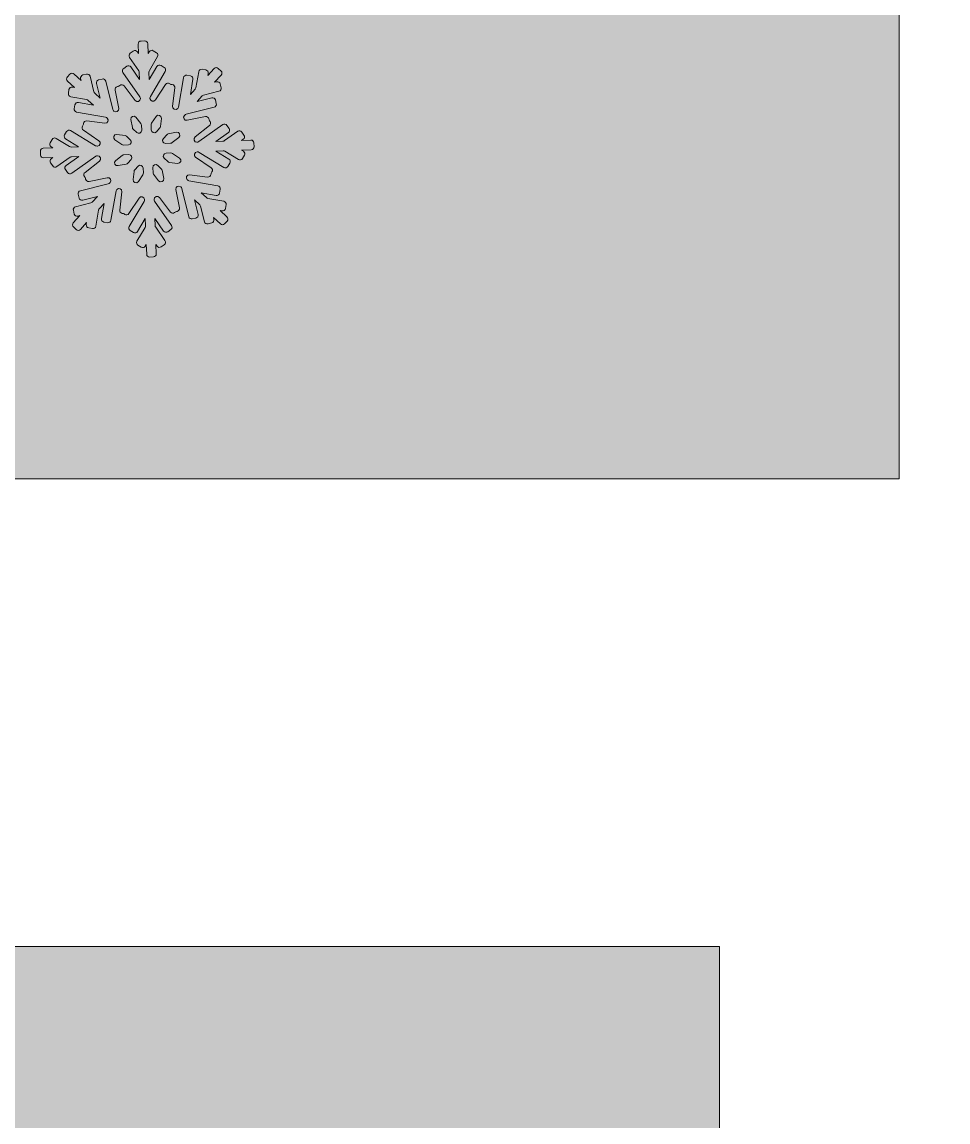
# Model space of a CAD drawing. Header units: millimetres. Extents: x 66 to 235, y -115 to -12.
# Drawn here: x 213.81 to 234.52, y -61.83 to -37.23 of the extents above; entities that cross this region are included whole.
import ezdxf

# ---------------------------------------------------------------- set-up
doc = ezdxf.new("R2010")
doc.units = ezdxf.units.MM
doc.header["$MEASUREMENT"] = 0
doc.layers.add('engraving', color=7, linetype='Continuous')
doc.layers.add('Layer 1', color=7, linetype='Continuous')

# ---------------------------------------------------------------- blocks, each defined once
blk = doc.blocks.new('block 2')
at = {"layer": 'engraving', "lineweight": 0}
for points, knots in [([(218.997, -39.933), (218.996, -39.896), (218.966, -39.868), (218.929, -39.87), (218.929, -39.87), (218.721, -39.878), (218.721, -39.878), (218.721, -39.878), (218.759, -39.85), (218.759, -39.85), (218.789, -39.83), (218.796, -39.789), (218.775, -39.759), (218.775, -39.759), (218.727, -39.689), (218.727, -39.689), (218.706, -39.659), (218.665, -39.652), (218.635, -39.673), (218.635, -39.673), (218.339, -39.882), (218.339, -39.882), (218.329, -39.889), (218.317, -39.893), (218.304, -39.894), (218.304, -39.894), (218.144, -39.9), (218.144, -39.9), (218.144, -39.9), (218.426, -39.701), (218.426, -39.701), (218.455, -39.68), (218.462, -39.64), (218.442, -39.61), (218.442, -39.61), (218.393, -39.54), (218.393, -39.54), (218.372, -39.51), (218.331, -39.503), (218.301, -39.524), (218.301, -39.524), (217.763, -39.904), (217.763, -39.904), (217.752, -39.912), (217.74, -39.916), (217.727, -39.916), (217.727, -39.916), (217.724, -39.916), (217.724, -39.916), (217.661, -39.919), (217.631, -39.839), (217.681, -39.799), (217.681, -39.799), (218.004, -39.545), (218.004, -39.545), (218.033, -39.523), (218.038, -39.482), (218.016, -39.453), (218.016, -39.453), (218.005, -39.44), (218.005, -39.44), (217.999, -39.432), (217.995, -39.422), (217.993, -39.412), (217.993, -39.412), (217.99, -39.396), (217.99, -39.396), (217.983, -39.36), (217.948, -39.337), (217.912, -39.344), (217.912, -39.344), (217.505, -39.426), (217.505, -39.426), (217.442, -39.438), (217.401, -39.364), (217.443, -39.317), (217.443, -39.317), (217.45, -39.31), (217.45, -39.31), (217.459, -39.3), (217.47, -39.293), (217.483, -39.29), (217.483, -39.29), (218.108, -39.133), (218.108, -39.133), (218.143, -39.125), (218.165, -39.089), (218.156, -39.054), (218.156, -39.054), (218.135, -38.971), (218.135, -38.971), (218.127, -38.935), (218.091, -38.914), (218.056, -38.923), (218.056, -38.923), (217.728, -39.005), (217.728, -39.005), (217.728, -39.005), (217.841, -38.881), (217.841, -38.881), (217.85, -38.872), (217.861, -38.865), (217.873, -38.862), (217.873, -38.862), (218.216, -38.776), (218.216, -38.776), (218.251, -38.767), (218.273, -38.732), (218.264, -38.697), (218.264, -38.697), (218.243, -38.613), (218.243, -38.613), (218.235, -38.578), (218.199, -38.557), (218.164, -38.565), (218.164, -38.565), (218.119, -38.577), (218.119, -38.577), (218.119, -38.577), (218.266, -38.416), (218.266, -38.416), (218.29, -38.389), (218.288, -38.348), (218.262, -38.324), (218.262, -38.324), (218.2, -38.265), (218.2, -38.265), (218.173, -38.241), (218.131, -38.242), (218.107, -38.269), (218.107, -38.269), (217.966, -38.423), (217.966, -38.423), (217.966, -38.423), (217.974, -38.377), (217.974, -38.377), (217.981, -38.341), (217.957, -38.308), (217.921, -38.301), (217.921, -38.301), (217.838, -38.286), (217.838, -38.286), (217.803, -38.28), (217.768, -38.304), (217.762, -38.339), (217.762, -38.339), (217.699, -38.7), (217.699, -38.7), (217.697, -38.713), (217.692, -38.724), (217.683, -38.733), (217.683, -38.733), (217.576, -38.851), (217.576, -38.851), (217.576, -38.851), (217.635, -38.51), (217.635, -38.51), (217.641, -38.474), (217.617, -38.441), (217.582, -38.434), (217.582, -38.434), (217.499, -38.419), (217.499, -38.419), (217.463, -38.413), (217.429, -38.437), (217.423, -38.473), (217.423, -38.473), (217.308, -39.129), (217.308, -39.129), (217.306, -39.141), (217.301, -39.152), (217.292, -39.162), (217.292, -39.162), (217.292, -39.162), (217.292, -39.162), (217.249, -39.209), (217.171, -39.173), (217.179, -39.109), (217.179, -39.109), (217.228, -38.701), (217.228, -38.701), (217.233, -38.665), (217.207, -38.632), (217.172, -38.628), (217.172, -38.628), (217.156, -38.626), (217.156, -38.626), (217.146, -38.624), (217.136, -38.621), (217.127, -38.615), (217.127, -38.615), (217.114, -38.606), (217.114, -38.606), (217.084, -38.586), (217.043, -38.594), (217.023, -38.624), (217.023, -38.624), (216.794, -38.971), (216.794, -38.971), (216.759, -39.024), (216.676, -39.001), (216.673, -38.937), (216.673, -38.937), (216.673, -38.93), (216.673, -38.93), (216.673, -38.917), (216.676, -38.905), (216.682, -38.894), (216.682, -38.894), (217.014, -38.334), (217.014, -38.334), (217.033, -38.303), (217.023, -38.263), (216.992, -38.245), (216.992, -38.245), (216.92, -38.2), (216.92, -38.2), (216.889, -38.181), (216.848, -38.192), (216.829, -38.223), (216.829, -38.223), (216.656, -38.514), (216.656, -38.514), (216.656, -38.514), (216.65, -38.347), (216.65, -38.347), (216.649, -38.334), (216.652, -38.321), (216.659, -38.311), (216.659, -38.311), (216.841, -38.003), (216.841, -38.003), (216.859, -37.972), (216.849, -37.933), (216.819, -37.914), (216.819, -37.914), (216.746, -37.87), (216.746, -37.87), (216.715, -37.851), (216.674, -37.861), (216.656, -37.892), (216.656, -37.892), (216.633, -37.931), (216.633, -37.931), (216.633, -37.931), (216.624, -37.713), (216.624, -37.713), (216.622, -37.677), (216.592, -37.649), (216.556, -37.65), (216.556, -37.65), (216.472, -37.654), (216.472, -37.654), (216.435, -37.655), (216.407, -37.686), (216.409, -37.722), (216.409, -37.722), (216.417, -37.932), (216.417, -37.932), (216.417, -37.932), (216.392, -37.895), (216.392, -37.895), (216.371, -37.865), (216.33, -37.858), (216.3, -37.879), (216.3, -37.879), (216.231, -37.927), (216.231, -37.927), (216.201, -37.948), (216.194, -37.989), (216.215, -38.018), (216.215, -38.018), (216.423, -38.319), (216.423, -38.319), (216.43, -38.33), (216.434, -38.342), (216.434, -38.354), (216.434, -38.354), (216.441, -38.515), (216.441, -38.515), (216.441, -38.515), (216.245, -38.232), (216.245, -38.232), (216.224, -38.202), (216.183, -38.195), (216.153, -38.216), (216.153, -38.216), (216.084, -38.265), (216.084, -38.265), (216.055, -38.285), (216.048, -38.326), (216.068, -38.355), (216.068, -38.355), (216.446, -38.903), (216.446, -38.903), (216.453, -38.913), (216.457, -38.925), (216.458, -38.937), (216.458, -38.937), (216.458, -38.938), (216.458, -38.938), (216.461, -39.002), (216.379, -39.032), (216.34, -38.981), (216.34, -38.981), (216.092, -38.658), (216.092, -38.658), (216.069, -38.629), (216.028, -38.624), (215.999, -38.647), (215.999, -38.647), (215.987, -38.656), (215.987, -38.656), (215.979, -38.663), (215.969, -38.667), (215.959, -38.669), (215.959, -38.669), (215.944, -38.672), (215.944, -38.672), (215.908, -38.679), (215.885, -38.714), (215.892, -38.749), (215.892, -38.749), (215.973, -39.161), (215.973, -39.161), (215.986, -39.223), (215.911, -39.265), (215.864, -39.221), (215.864, -39.221), (215.86, -39.218), (215.86, -39.218), (215.851, -39.209), (215.844, -39.198), (215.841, -39.186), (215.841, -39.186), (215.684, -38.551), (215.684, -38.551), (215.676, -38.516), (215.64, -38.494), (215.605, -38.503), (215.605, -38.503), (215.523, -38.524), (215.523, -38.524), (215.488, -38.533), (215.467, -38.568), (215.475, -38.603), (215.475, -38.603), (215.557, -38.934), (215.557, -38.934), (215.557, -38.934), (215.436, -38.821), (215.436, -38.821), (215.427, -38.812), (215.42, -38.801), (215.417, -38.789), (215.417, -38.789), (215.331, -38.441), (215.331, -38.441), (215.322, -38.406), (215.287, -38.384), (215.251, -38.393), (215.251, -38.393), (215.17, -38.413), (215.17, -38.413), (215.135, -38.422), (215.113, -38.458), (215.122, -38.493), (215.122, -38.493), (215.133, -38.538), (215.133, -38.538), (215.133, -38.538), (214.975, -38.391), (214.975, -38.391), (214.949, -38.366), (214.907, -38.367), (214.882, -38.394), (214.882, -38.394), (214.825, -38.457), (214.825, -38.457), (214.801, -38.483), (214.802, -38.524), (214.829, -38.549), (214.829, -38.549), (214.983, -38.693), (214.983, -38.693), (214.983, -38.693), (214.938, -38.685), (214.938, -38.685), (214.902, -38.679), (214.868, -38.702), (214.861, -38.738), (214.861, -38.738), (214.847, -38.823), (214.847, -38.823), (214.841, -38.858), (214.864, -38.892), (214.9, -38.898), (214.9, -38.898), (215.256, -38.963), (215.256, -38.963), (215.268, -38.965), (215.28, -38.971), (215.289, -38.98), (215.289, -38.98), (215.407, -39.09), (215.407, -39.09), (215.407, -39.09), (215.07, -39.029), (215.07, -39.029), (215.034, -39.022), (215, -39.046), (214.994, -39.082), (214.994, -39.082), (214.979, -39.167), (214.979, -39.167), (214.973, -39.202), (214.997, -39.236), (215.032, -39.242), (215.032, -39.242), (215.68, -39.36), (215.68, -39.36), (215.693, -39.362), (215.704, -39.368), (215.713, -39.376), (215.713, -39.376), (215.716, -39.379), (215.716, -39.379), (215.763, -39.423), (215.726, -39.5), (215.663, -39.492), (215.663, -39.492), (215.259, -39.441), (215.259, -39.441), (215.223, -39.436), (215.19, -39.462), (215.186, -39.498), (215.186, -39.498), (215.184, -39.514), (215.184, -39.514), (215.183, -39.525), (215.179, -39.534), (215.174, -39.543), (215.174, -39.543), (215.164, -39.557), (215.164, -39.557), (215.145, -39.587), (215.153, -39.627), (215.182, -39.647), (215.182, -39.647), (215.53, -39.883), (215.53, -39.883), (215.583, -39.918), (215.559, -40), (215.496, -40.003), (215.496, -40.003), (215.488, -40.003), (215.488, -40.003), (215.475, -40.004), (215.462, -40), (215.451, -39.994), (215.451, -39.994), (214.898, -39.657), (214.898, -39.657), (214.867, -39.638), (214.826, -39.648), (214.807, -39.679), (214.807, -39.679), (214.764, -39.752), (214.764, -39.752), (214.746, -39.783), (214.756, -39.823), (214.786, -39.842), (214.786, -39.842), (215.077, -40.019), (215.077, -40.019), (215.077, -40.019), (214.911, -40.025), (214.911, -40.025), (214.898, -40.026), (214.886, -40.023), (214.875, -40.016), (214.875, -40.016), (214.572, -39.831), (214.572, -39.831), (214.541, -39.812), (214.5, -39.822), (214.481, -39.854), (214.481, -39.854), (214.438, -39.927), (214.438, -39.927), (214.419, -39.958), (214.429, -39.998), (214.46, -40.017), (214.46, -40.017), (214.501, -40.041), (214.501, -40.041), (214.501, -40.041), (214.285, -40.05), (214.285, -40.05), (214.249, -40.051), (214.22, -40.082), (214.222, -40.118), (214.222, -40.118), (214.225, -40.204), (214.225, -40.204), (214.227, -40.24), (214.257, -40.268), (214.294, -40.266), (214.294, -40.266), (214.502, -40.258), (214.502, -40.258), (214.502, -40.258), (214.464, -40.286), (214.464, -40.286), (214.434, -40.307), (214.427, -40.347), (214.448, -40.377), (214.448, -40.377), (214.496, -40.447), (214.496, -40.447), (214.517, -40.477), (214.558, -40.484), (214.588, -40.463), (214.588, -40.463), (214.884, -40.254), (214.884, -40.254), (214.894, -40.247), (214.906, -40.243), (214.919, -40.242), (214.919, -40.242), (215.079, -40.236), (215.079, -40.236), (215.079, -40.236), (214.797, -40.435), (214.797, -40.435), (214.768, -40.456), (214.761, -40.496), (214.781, -40.526), (214.781, -40.526), (214.83, -40.596), (214.83, -40.596), (214.85, -40.626), (214.892, -40.633), (214.921, -40.612), (214.921, -40.612), (215.46, -40.232), (215.46, -40.232), (215.471, -40.225), (215.483, -40.22), (215.495, -40.22), (215.495, -40.22), (215.499, -40.22), (215.499, -40.22), (215.562, -40.217), (215.592, -40.298), (215.542, -40.337), (215.542, -40.337), (215.219, -40.591), (215.219, -40.591), (215.19, -40.613), (215.185, -40.654), (215.207, -40.683), (215.207, -40.683), (215.218, -40.696), (215.218, -40.696), (215.224, -40.704), (215.228, -40.714), (215.23, -40.724), (215.23, -40.724), (215.233, -40.74), (215.233, -40.74), (215.24, -40.776), (215.275, -40.799), (215.31, -40.792), (215.31, -40.792), (215.718, -40.71), (215.718, -40.71), (215.781, -40.698), (215.822, -40.772), (215.78, -40.819), (215.78, -40.819), (215.773, -40.826), (215.773, -40.826), (215.764, -40.836), (215.753, -40.843), (215.74, -40.846), (215.74, -40.846), (215.115, -41.003), (215.115, -41.003), (215.08, -41.012), (215.058, -41.047), (215.067, -41.082), (215.067, -41.082), (215.088, -41.165), (215.088, -41.165), (215.096, -41.201), (215.132, -41.222), (215.167, -41.213), (215.167, -41.213), (215.495, -41.131), (215.495, -41.131), (215.495, -41.131), (215.382, -41.255), (215.382, -41.255), (215.373, -41.264), (215.362, -41.271), (215.349, -41.274), (215.349, -41.274), (215.007, -41.36), (215.007, -41.36), (214.972, -41.369), (214.95, -41.404), (214.959, -41.44), (214.959, -41.44), (214.98, -41.523), (214.98, -41.523), (214.988, -41.558), (215.024, -41.579), (215.059, -41.571), (215.059, -41.571), (215.104, -41.559), (215.104, -41.559), (215.104, -41.559), (214.957, -41.72), (214.957, -41.72), (214.933, -41.747), (214.934, -41.788), (214.961, -41.812), (214.961, -41.812), (215.023, -41.871), (215.023, -41.871), (215.05, -41.896), (215.091, -41.894), (215.116, -41.867), (215.116, -41.867), (215.256, -41.713), (215.256, -41.713), (215.256, -41.713), (215.248, -41.759), (215.248, -41.759), (215.242, -41.795), (215.266, -41.829), (215.301, -41.835), (215.301, -41.835), (215.384, -41.85), (215.384, -41.85), (215.42, -41.856), (215.454, -41.832), (215.461, -41.797), (215.461, -41.797), (215.524, -41.436), (215.524, -41.436), (215.526, -41.423), (215.531, -41.412), (215.54, -41.403), (215.54, -41.403), (215.647, -41.285), (215.647, -41.285), (215.647, -41.285), (215.588, -41.626), (215.588, -41.626), (215.582, -41.662), (215.605, -41.695), (215.641, -41.702), (215.641, -41.702), (215.724, -41.717), (215.724, -41.717), (215.76, -41.723), (215.794, -41.699), (215.8, -41.664), (215.8, -41.664), (215.914, -41.007), (215.914, -41.007), (215.917, -40.995), (215.922, -40.984), (215.931, -40.974), (215.931, -40.974), (215.931, -40.974), (215.931, -40.974), (215.974, -40.927), (216.052, -40.963), (216.044, -41.027), (216.044, -41.027), (215.995, -41.435), (215.995, -41.435), (215.99, -41.471), (216.016, -41.504), (216.051, -41.508), (216.051, -41.508), (216.067, -41.51), (216.067, -41.51), (216.077, -41.512), (216.087, -41.515), (216.096, -41.521), (216.096, -41.521), (216.109, -41.53), (216.109, -41.53), (216.139, -41.55), (216.18, -41.542), (216.2, -41.512), (216.2, -41.512), (216.429, -41.165), (216.429, -41.165), (216.464, -41.112), (216.547, -41.135), (216.549, -41.199), (216.549, -41.199), (216.55, -41.206), (216.55, -41.206), (216.55, -41.219), (216.547, -41.231), (216.541, -41.242), (216.541, -41.242), (216.208, -41.802), (216.208, -41.802), (216.19, -41.833), (216.2, -41.873), (216.231, -41.892), (216.231, -41.892), (216.303, -41.936), (216.303, -41.936), (216.334, -41.955), (216.375, -41.945), (216.394, -41.913), (216.394, -41.913), (216.567, -41.622), (216.567, -41.622), (216.567, -41.622), (216.573, -41.789), (216.573, -41.789), (216.574, -41.802), (216.571, -41.815), (216.564, -41.825), (216.564, -41.825), (216.382, -42.133), (216.382, -42.133), (216.364, -42.164), (216.374, -42.204), (216.404, -42.222), (216.404, -42.222), (216.477, -42.266), (216.477, -42.266), (216.508, -42.285), (216.549, -42.275), (216.567, -42.244), (216.567, -42.244), (216.59, -42.205), (216.59, -42.205), (216.59, -42.205), (216.599, -42.423), (216.599, -42.423), (216.6, -42.459), (216.631, -42.487), (216.667, -42.486), (216.667, -42.486), (216.751, -42.482), (216.751, -42.482), (216.787, -42.481), (216.816, -42.45), (216.814, -42.414), (216.814, -42.414), (216.806, -42.204), (216.806, -42.204), (216.806, -42.204), (216.831, -42.241), (216.831, -42.241), (216.852, -42.271), (216.893, -42.279), (216.923, -42.257), (216.923, -42.257), (216.992, -42.209), (216.992, -42.209), (217.022, -42.188), (217.029, -42.147), (217.008, -42.118), (217.008, -42.118), (216.8, -41.817), (216.8, -41.817), (216.793, -41.806), (216.789, -41.794), (216.789, -41.782), (216.789, -41.782), (216.782, -41.621), (216.782, -41.621), (216.782, -41.621), (216.978, -41.904), (216.978, -41.904), (216.999, -41.934), (217.04, -41.941), (217.07, -41.92), (217.07, -41.92), (217.139, -41.871), (217.139, -41.871), (217.168, -41.851), (217.175, -41.81), (217.155, -41.781), (217.155, -41.781), (216.777, -41.233), (216.777, -41.233), (216.77, -41.223), (216.766, -41.211), (216.765, -41.199), (216.765, -41.199), (216.765, -41.198), (216.765, -41.198), (216.762, -41.134), (216.843, -41.104), (216.883, -41.155), (216.883, -41.155), (217.131, -41.478), (217.131, -41.478), (217.153, -41.507), (217.195, -41.512), (217.224, -41.489), (217.224, -41.489), (217.236, -41.48), (217.236, -41.48), (217.244, -41.473), (217.254, -41.469), (217.264, -41.467), (217.264, -41.467), (217.279, -41.464), (217.279, -41.464), (217.315, -41.457), (217.338, -41.422), (217.331, -41.387), (217.331, -41.387), (217.25, -40.975), (217.25, -40.975), (217.237, -40.913), (217.312, -40.871), (217.359, -40.915), (217.359, -40.915), (217.363, -40.918), (217.363, -40.918), (217.372, -40.927), (217.379, -40.938), (217.382, -40.95), (217.382, -40.95), (217.539, -41.585), (217.539, -41.585), (217.547, -41.62), (217.583, -41.642), (217.618, -41.633), (217.618, -41.633), (217.7, -41.612), (217.7, -41.612), (217.735, -41.604), (217.756, -41.568), (217.748, -41.533), (217.748, -41.533), (217.666, -41.202), (217.666, -41.202), (217.666, -41.202), (217.787, -41.315), (217.787, -41.315), (217.796, -41.324), (217.803, -41.335), (217.806, -41.347), (217.806, -41.347), (217.892, -41.695), (217.892, -41.695), (217.901, -41.731), (217.936, -41.752), (217.972, -41.743), (217.972, -41.743), (218.053, -41.723), (218.053, -41.723), (218.088, -41.714), (218.11, -41.678), (218.101, -41.643), (218.101, -41.643), (218.09, -41.598), (218.09, -41.598), (218.09, -41.598), (218.247, -41.746), (218.247, -41.746), (218.274, -41.771), (218.316, -41.769), (218.341, -41.742), (218.341, -41.742), (218.398, -41.679), (218.398, -41.679), (218.422, -41.653), (218.421, -41.612), (218.394, -41.587), (218.394, -41.587), (218.24, -41.443), (218.24, -41.443), (218.24, -41.443), (218.285, -41.451), (218.285, -41.451), (218.321, -41.458), (218.355, -41.434), (218.361, -41.398), (218.361, -41.398), (218.376, -41.313), (218.376, -41.313), (218.382, -41.278), (218.359, -41.244), (218.323, -41.238), (218.323, -41.238), (217.967, -41.173), (217.967, -41.173), (217.955, -41.171), (217.943, -41.165), (217.934, -41.157), (217.934, -41.157), (217.816, -41.046), (217.816, -41.046), (217.816, -41.046), (218.153, -41.107), (218.153, -41.107), (218.189, -41.114), (218.223, -41.09), (218.229, -41.054), (218.229, -41.054), (218.244, -40.97), (218.244, -40.97), (218.25, -40.934), (218.226, -40.9), (218.191, -40.894), (218.191, -40.894), (217.543, -40.777), (217.543, -40.777), (217.53, -40.774), (217.519, -40.769), (217.51, -40.76), (217.51, -40.76), (217.506, -40.757), (217.506, -40.757), (217.46, -40.714), (217.496, -40.636), (217.56, -40.644), (217.56, -40.644), (217.963, -40.695), (217.963, -40.695), (217.999, -40.7), (218.032, -40.674), (218.037, -40.638), (218.037, -40.638), (218.039, -40.622), (218.039, -40.622), (218.04, -40.612), (218.044, -40.602), (218.049, -40.593), (218.049, -40.593), (218.058, -40.579), (218.058, -40.579), (218.078, -40.549), (218.07, -40.509), (218.041, -40.489), (218.041, -40.489), (217.693, -40.253), (217.693, -40.253), (217.64, -40.218), (217.664, -40.136), (217.727, -40.133), (217.727, -40.133), (217.735, -40.133), (217.735, -40.133), (217.748, -40.133), (217.761, -40.136), (217.772, -40.143), (217.772, -40.143), (218.325, -40.479), (218.325, -40.479), (218.356, -40.498), (218.397, -40.488), (218.415, -40.457), (218.415, -40.457), (218.459, -40.384), (218.459, -40.384), (218.477, -40.353), (218.467, -40.313), (218.437, -40.294), (218.437, -40.294), (218.146, -40.117), (218.146, -40.117), (218.146, -40.117), (218.311, -40.111), (218.311, -40.111), (218.324, -40.11), (218.337, -40.113), (218.348, -40.12), (218.348, -40.12), (218.651, -40.305), (218.651, -40.305), (218.682, -40.324), (218.723, -40.314), (218.742, -40.282), (218.742, -40.282), (218.785, -40.209), (218.785, -40.209), (218.803, -40.178), (218.794, -40.138), (218.763, -40.119), (218.763, -40.119), (218.722, -40.095), (218.722, -40.095), (218.722, -40.095), (218.938, -40.086), (218.938, -40.086), (218.974, -40.085), (219.002, -40.054), (219.001, -40.018), (219.001, -40.018), (218.997, -39.933), (218.997, -39.933)], [0, 0, 0, 0, 1, 1, 1, 2, 2, 2, 3, 3, 3, 4, 4, 4, 5, 5, 5, 6, 6, 6, 7, 7, 7, 8, 8, 8, 9, 9, 9, 10, 10, 10, 11, 11, 11, 12, 12, 12, 13, 13, 13, 14, 14, 14, 15, 15, 15, 16, 16, 16, 17, 17, 17, 18, 18, 18, 19, 19, 19, 20, 20, 20, 21, 21, 21, 22, 22, 22, 23, 23, 23, 24, 24, 24, 25, 25, 25, 26, 26, 26, 27, 27, 27, 28, 28, 28, 29, 29, 29, 30, 30, 30, 31, 31, 31, 32, 32, 32, 33, 33, 33, 34, 34, 34, 35, 35, 35, 36, 36, 36, 37, 37, 37, 38, 38, 38, 39, 39, 39, 40, 40, 40, 41, 41, 41, 42, 42, 42, 43, 43, 43, 44, 44, 44, 45, 45, 45, 46, 46, 46, 47, 47, 47, 48, 48, 48, 49, 49, 49, 50, 50, 50, 51, 51, 51, 52, 52, 52, 53, 53, 53, 54, 54, 54, 55, 55, 55, 56, 56, 56, 57, 57, 57, 58, 58, 58, 59, 59, 59, 60, 60, 60, 61, 61, 61, 62, 62, 62, 63, 63, 63, 64, 64, 64, 65, 65, 65, 66, 66, 66, 67, 67, 67, 68, 68, 68, 69, 69, 69, 70, 70, 70, 71, 71, 71, 72, 72, 72, 73, 73, 73, 74, 74, 74, 75, 75, 75, 76, 76, 76, 77, 77, 77, 78, 78, 78, 79, 79, 79, 80, 80, 80, 81, 81, 81, 82, 82, 82, 83, 83, 83, 84, 84, 84, 85, 85, 85, 86, 86, 86, 87, 87, 87, 88, 88, 88, 89, 89, 89, 90, 90, 90, 91, 91, 91, 92, 92, 92, 93, 93, 93, 94, 94, 94, 95, 95, 95, 96, 96, 96, 97, 97, 97, 98, 98, 98, 99, 99, 99, 100, 100, 100, 101, 101, 101, 102, 102, 102, 103, 103, 103, 104, 104, 104, 105, 105, 105, 106, 106, 106, 107, 107, 107, 108, 108, 108, 109, 109, 109, 110, 110, 110, 111, 111, 111, 112, 112, 112, 113, 113, 113, 114, 114, 114, 115, 115, 115, 116, 116, 116, 117, 117, 117, 118, 118, 118, 119, 119, 119, 120, 120, 120, 121, 121, 121, 122, 122, 122, 123, 123, 123, 124, 124, 124, 125, 125, 125, 126, 126, 126, 127, 127, 127, 128, 128, 128, 129, 129, 129, 130, 130, 130, 131, 131, 131, 132, 132, 132, 133, 133, 133, 134, 134, 134, 135, 135, 135, 136, 136, 136, 137, 137, 137, 138, 138, 138, 139, 139, 139, 140, 140, 140, 141, 141, 141, 142, 142, 142, 143, 143, 143, 144, 144, 144, 145, 145, 145, 146, 146, 146, 147, 147, 147, 148, 148, 148, 149, 149, 149, 150, 150, 150, 151, 151, 151, 152, 152, 152, 153, 153, 153, 154, 154, 154, 155, 155, 155, 156, 156, 156, 157, 157, 157, 158, 158, 158, 159, 159, 159, 160, 160, 160, 161, 161, 161, 162, 162, 162, 163, 163, 163, 164, 164, 164, 165, 165, 165, 166, 166, 166, 167, 167, 167, 168, 168, 168, 169, 169, 169, 170, 170, 170, 171, 171, 171, 172, 172, 172, 173, 173, 173, 174, 174, 174, 175, 175, 175, 176, 176, 176, 177, 177, 177, 178, 178, 178, 179, 179, 179, 180, 180, 180, 181, 181, 181, 182, 182, 182, 183, 183, 183, 184, 184, 184, 185, 185, 185, 186, 186, 186, 187, 187, 187, 188, 188, 188, 189, 189, 189, 190, 190, 190, 191, 191, 191, 192, 192, 192, 193, 193, 193, 194, 194, 194, 195, 195, 195, 196, 196, 196, 197, 197, 197, 198, 198, 198, 199, 199, 199, 200, 200, 200, 201, 201, 201, 202, 202, 202, 203, 203, 203, 204, 204, 204, 205, 205, 205, 206, 206, 206, 207, 207, 207, 208, 208, 208, 209, 209, 209, 210, 210, 210, 211, 211, 211, 212, 212, 212, 213, 213, 213, 214, 214, 214, 215, 215, 215, 216, 216, 216, 217, 217, 217, 218, 218, 218, 219, 219, 219, 220, 220, 220, 221, 221, 221, 222, 222, 222, 223, 223, 223, 224, 224, 224, 225, 225, 225, 226, 226, 226, 227, 227, 227, 228, 228, 228, 229, 229, 229, 230, 230, 230, 231, 231, 231, 232, 232, 232, 233, 233, 233, 234, 234, 234, 235, 235, 235, 236, 236, 236, 237, 237, 237, 238, 238, 238, 239, 239, 239, 240, 240, 240, 241, 241, 241, 242, 242, 242, 243, 243, 243, 244, 244, 244, 245, 245, 245, 246, 246, 246, 247, 247, 247, 248, 248, 248, 249, 249, 249, 250, 250, 250, 251, 251, 251, 252, 252, 252, 253, 253, 253, 254, 254, 254, 255, 255, 255, 256, 256, 256, 257, 257, 257, 258, 258, 258, 259, 259, 259, 260, 260, 260, 261, 261, 261, 262, 262, 262, 263, 263, 263, 264, 264, 264, 265, 265, 265, 266, 266, 266, 267, 267, 267, 268, 268, 268, 269, 269, 269, 270, 270, 270, 271, 271, 271, 272, 272, 272, 273, 273, 273, 274, 274, 274, 275, 275, 275, 276, 276, 276, 277, 277, 277, 278, 278, 278, 279, 279, 279, 280, 280, 280, 281, 281, 281, 282, 282, 282, 283, 283, 283, 284, 284, 284, 285, 285, 285, 286, 286, 286, 287, 287, 287, 288, 288, 288, 289, 289, 289, 290, 290, 290, 291, 291, 291, 292, 292, 292, 293, 293, 293, 294, 294, 294, 295, 295, 295, 296, 296, 296, 297, 297, 297, 298, 298, 298, 299, 299, 299, 300, 300, 300, 301, 301, 301, 302, 302, 302, 303, 303, 303, 304, 304, 304, 305, 305, 305, 306, 306, 306, 307, 307, 307, 308, 308, 308, 309, 309, 309, 310, 310, 310, 311, 311, 311, 312, 312, 312, 313, 313, 313, 314, 314, 314, 315, 315, 315, 316, 316, 316, 317, 317, 317, 318, 318, 318, 319, 319, 319, 320, 320, 320, 321, 321, 321, 322, 322, 322, 323, 323, 323, 324, 324, 324, 325, 325, 325, 326, 326, 326, 327, 327, 327, 328, 328, 328, 329, 329, 329, 330, 330, 330, 331, 331, 331, 332, 332, 332, 333, 333, 333, 334, 334, 334, 335, 335, 335, 336, 336, 336, 336]), ([(216.359, -39.358), (216.359, -39.358), (216.469, -39.501), (216.469, -39.501), (216.477, -39.512), (216.482, -39.525), (216.482, -39.539), (216.482, -39.539), (216.487, -39.65), (216.487, -39.65), (216.489, -39.708), (216.419, -39.74), (216.376, -39.7), (216.376, -39.7), (216.297, -39.626), (216.297, -39.626), (216.287, -39.617), (216.28, -39.605), (216.278, -39.591), (216.278, -39.591), (216.242, -39.411), (216.242, -39.411), (216.229, -39.343), (216.316, -39.304), (216.359, -39.358)], [0, 0, 0, 0, 1, 1, 1, 2, 2, 2, 3, 3, 3, 4, 4, 4, 5, 5, 5, 6, 6, 6, 7, 7, 7, 8, 8, 8, 8]), ([(216.702, -39.642), (216.702, -39.642), (216.698, -39.531), (216.698, -39.531), (216.697, -39.517), (216.701, -39.504), (216.708, -39.492), (216.708, -39.492), (216.808, -39.341), (216.808, -39.341), (216.846, -39.283), (216.936, -39.316), (216.928, -39.385), (216.928, -39.385), (216.906, -39.567), (216.906, -39.567), (216.904, -39.58), (216.899, -39.593), (216.889, -39.603), (216.889, -39.603), (216.816, -39.684), (216.816, -39.684), (216.776, -39.727), (216.704, -39.7), (216.702, -39.642)], [0, 0, 0, 0, 1, 1, 1, 2, 2, 2, 3, 3, 3, 4, 4, 4, 5, 5, 5, 6, 6, 6, 7, 7, 7, 8, 8, 8, 8]), ([(216.042, -39.969), (216.042, -39.969), (215.888, -39.864), (215.888, -39.864), (215.831, -39.826), (215.865, -39.736), (215.934, -39.745), (215.934, -39.745), (216.114, -39.768), (216.114, -39.768), (216.128, -39.77), (216.141, -39.776), (216.151, -39.785), (216.151, -39.785), (216.233, -39.862), (216.233, -39.862), (216.276, -39.902), (216.249, -39.974), (216.191, -39.976), (216.191, -39.976), (216.082, -39.98), (216.082, -39.98), (216.068, -39.981), (216.054, -39.977), (216.042, -39.969)], [0, 0, 0, 0, 1, 1, 1, 2, 2, 2, 3, 3, 3, 4, 4, 4, 5, 5, 5, 6, 6, 6, 7, 7, 7, 8, 8, 8, 8]), ([(216.972, -39.834), (216.972, -39.834), (217.047, -39.751), (217.047, -39.751), (217.057, -39.741), (217.069, -39.734), (217.083, -39.731), (217.083, -39.731), (217.263, -39.695), (217.263, -39.695), (217.331, -39.681), (217.371, -39.768), (217.317, -39.811), (217.317, -39.811), (217.171, -39.925), (217.171, -39.925), (217.16, -39.934), (217.147, -39.939), (217.133, -39.939), (217.133, -39.939), (217.023, -39.944), (217.023, -39.944), (216.964, -39.946), (216.932, -39.877), (216.972, -39.834)], [0, 0, 0, 0, 1, 1, 1, 2, 2, 2, 3, 3, 3, 4, 4, 4, 5, 5, 5, 6, 6, 6, 7, 7, 7, 8, 8, 8, 8]), ([(216.251, -40.302), (216.251, -40.302), (216.176, -40.385), (216.176, -40.385), (216.166, -40.395), (216.154, -40.403), (216.14, -40.405), (216.14, -40.405), (215.96, -40.441), (215.96, -40.441), (215.892, -40.455), (215.852, -40.368), (215.906, -40.325), (215.906, -40.325), (216.052, -40.211), (216.052, -40.211), (216.063, -40.202), (216.076, -40.197), (216.09, -40.197), (216.09, -40.197), (216.2, -40.193), (216.2, -40.193), (216.258, -40.19), (216.29, -40.259), (216.251, -40.302)], [0, 0, 0, 0, 1, 1, 1, 2, 2, 2, 3, 3, 3, 4, 4, 4, 5, 5, 5, 6, 6, 6, 7, 7, 7, 8, 8, 8, 8]), ([(217.18, -40.167), (217.18, -40.167), (217.334, -40.272), (217.334, -40.272), (217.392, -40.31), (217.358, -40.4), (217.289, -40.391), (217.289, -40.391), (217.109, -40.368), (217.109, -40.368), (217.095, -40.366), (217.082, -40.36), (217.072, -40.351), (217.072, -40.351), (216.99, -40.274), (216.99, -40.274), (216.947, -40.234), (216.974, -40.163), (217.032, -40.16), (217.032, -40.16), (217.141, -40.156), (217.141, -40.156), (217.155, -40.155), (217.169, -40.159), (217.18, -40.167)], [0, 0, 0, 0, 1, 1, 1, 2, 2, 2, 3, 3, 3, 4, 4, 4, 5, 5, 5, 6, 6, 6, 7, 7, 7, 8, 8, 8, 8]), ([(216.521, -40.494), (216.521, -40.494), (216.525, -40.605), (216.525, -40.605), (216.526, -40.619), (216.522, -40.632), (216.515, -40.644), (216.515, -40.644), (216.415, -40.795), (216.415, -40.795), (216.376, -40.853), (216.286, -40.82), (216.295, -40.751), (216.295, -40.751), (216.317, -40.569), (216.317, -40.569), (216.319, -40.556), (216.324, -40.543), (216.334, -40.533), (216.334, -40.533), (216.407, -40.453), (216.407, -40.453), (216.446, -40.409), (216.519, -40.436), (216.521, -40.494)], [0, 0, 0, 0, 1, 1, 1, 2, 2, 2, 3, 3, 3, 4, 4, 4, 5, 5, 5, 6, 6, 6, 7, 7, 7, 8, 8, 8, 8]), ([(216.864, -40.778), (216.864, -40.778), (216.754, -40.635), (216.754, -40.635), (216.746, -40.624), (216.741, -40.611), (216.741, -40.597), (216.741, -40.597), (216.736, -40.486), (216.736, -40.486), (216.734, -40.428), (216.804, -40.396), (216.847, -40.436), (216.847, -40.436), (216.926, -40.51), (216.926, -40.51), (216.936, -40.519), (216.942, -40.531), (216.945, -40.545), (216.945, -40.545), (216.981, -40.725), (216.981, -40.725), (216.994, -40.793), (216.907, -40.832), (216.864, -40.778)], [0, 0, 0, 0, 1, 1, 1, 2, 2, 2, 3, 3, 3, 4, 4, 4, 5, 5, 5, 6, 6, 6, 7, 7, 7, 8, 8, 8, 8])]:
    blk.add_open_spline(points, degree=3, knots=knots, dxfattribs=at)

msp = doc.modelspace()

# ---------------------------------------------------------------- hatches: boundary and pattern name
at = {"layer": 'Layer 1'}
h = msp.add_hatch(color=2, dxfattribs=at)
h.dxf.hatch_style = 2
edge = h.paths.add_edge_path()
edge.add_spline(control_points=[(189.578, -89.835), (189.578, -89.835), (189.578, -79.313), (189.578, -79.313), (189.578, -79.313), (229.416, -79.313), (229.416, -79.313), (229.416, -79.313), (229.416, -57.904), (229.416, -57.904), (229.416, -57.904), (189.578, -57.904), (189.578, -57.904), (189.578, -57.904), (189.578, -47.443), (189.578, -47.443), (189.578, -47.443), (233.43, -47.443), (233.43, -47.443), (233.43, -47.443), (233.43, -26.095), (233.43, -26.095), (233.43, -26.095), (205.577, -26.095), (205.577, -26.095), (204.814, -24.629), (203.335, -23.59), (201.607, -23.459), (203.112, -22.344), (204.092, -20.56), (204.092, -18.543), (204.092, -15.163), (201.352, -12.422), (197.972, -12.422), (194.591, -12.422), (191.851, -15.163), (191.851, -18.543), (191.851, -20.56), (192.831, -22.344), (194.336, -23.459), (192.608, -23.59), (191.129, -24.629), (190.366, -26.095), (190.366, -26.095), (161.418, -26.095), (161.418, -26.095), (161.418, -26.095), (161.418, -111.244), (161.418, -111.244), (161.418, -111.244), (234.525, -111.244), (234.525, -111.244), (234.525, -111.244), (234.525, -89.835), (234.525, -89.835), (234.525, -89.835), (189.578, -89.835), (189.578, -89.835)], knot_values=[0, 0, 0, 0, 1, 1, 1, 2, 2, 2, 3, 3, 3, 4, 4, 4, 5, 5, 5, 6, 6, 6, 7, 7, 7, 8, 8, 8, 9, 9, 9, 10, 10, 10, 11, 11, 11, 12, 12, 12, 13, 13, 13, 14, 14, 14, 15, 15, 15, 16, 16, 16, 17, 17, 17, 18, 18, 18, 19, 19, 19, 19], degree=3, periodic=1)
edge = h.paths.add_edge_path()
edge.add_spline(control_points=[(194.164, -18.543), (194.164, -16.444), (195.872, -14.736), (197.972, -14.736), (200.071, -14.736), (201.779, -16.444), (201.779, -18.543), (201.779, -20.643), (200.071, -22.351), (197.972, -22.351), (195.872, -22.351), (194.164, -20.643), (194.164, -18.543)], knot_values=[0, 0, 0, 0, 1, 1, 1, 2, 2, 2, 3, 3, 3, 4, 4, 4, 4], degree=3, periodic=1)

# ---------------------------------------------------------------- linework, layer by layer
at = {"layer": 'Layer 1', "lineweight": 0}
msp.add_open_spline([(189.578, -89.835), (189.578, -89.835), (189.578, -79.313), (189.578, -79.313), (189.578, -79.313), (229.416, -79.313), (229.416, -79.313), (229.416, -79.313), (229.416, -57.904), (229.416, -57.904), (229.416, -57.904), (189.578, -57.904), (189.578, -57.904), (189.578, -57.904), (189.578, -47.443), (189.578, -47.443), (189.578, -47.443), (233.43, -47.443), (233.43, -47.443), (233.43, -47.443), (233.43, -26.095), (233.43, -26.095), (233.43, -26.095), (205.577, -26.095), (205.577, -26.095), (204.814, -24.629), (203.335, -23.59), (201.607, -23.459), (203.112, -22.344), (204.092, -20.56), (204.092, -18.543), (204.092, -15.163), (201.352, -12.422), (197.972, -12.422), (194.591, -12.422), (191.851, -15.163), (191.851, -18.543), (191.851, -20.56), (192.831, -22.344), (194.336, -23.459), (192.608, -23.59), (191.129, -24.629), (190.366, -26.095), (190.366, -26.095), (161.418, -26.095), (161.418, -26.095), (161.418, -26.095), (161.418, -111.244), (161.418, -111.244), (161.418, -111.244), (234.525, -111.244), (234.525, -111.244), (234.525, -111.244), (234.525, -89.835), (234.525, -89.835), (234.525, -89.835), (189.578, -89.835), (189.578, -89.835)], degree=3, knots=[0, 0, 0, 0, 1, 1, 1, 2, 2, 2, 3, 3, 3, 4, 4, 4, 5, 5, 5, 6, 6, 6, 7, 7, 7, 8, 8, 8, 9, 9, 9, 10, 10, 10, 11, 11, 11, 12, 12, 12, 13, 13, 13, 14, 14, 14, 15, 15, 15, 16, 16, 16, 17, 17, 17, 18, 18, 18, 19, 19, 19, 19], dxfattribs=at)

# ---------------------------------------------------------------- block references
at = {"layer": 'engraving'}
msp.add_blockref('block 2', (0, 0), dxfattribs=at)

doc.saveas('drawing.dxf')
